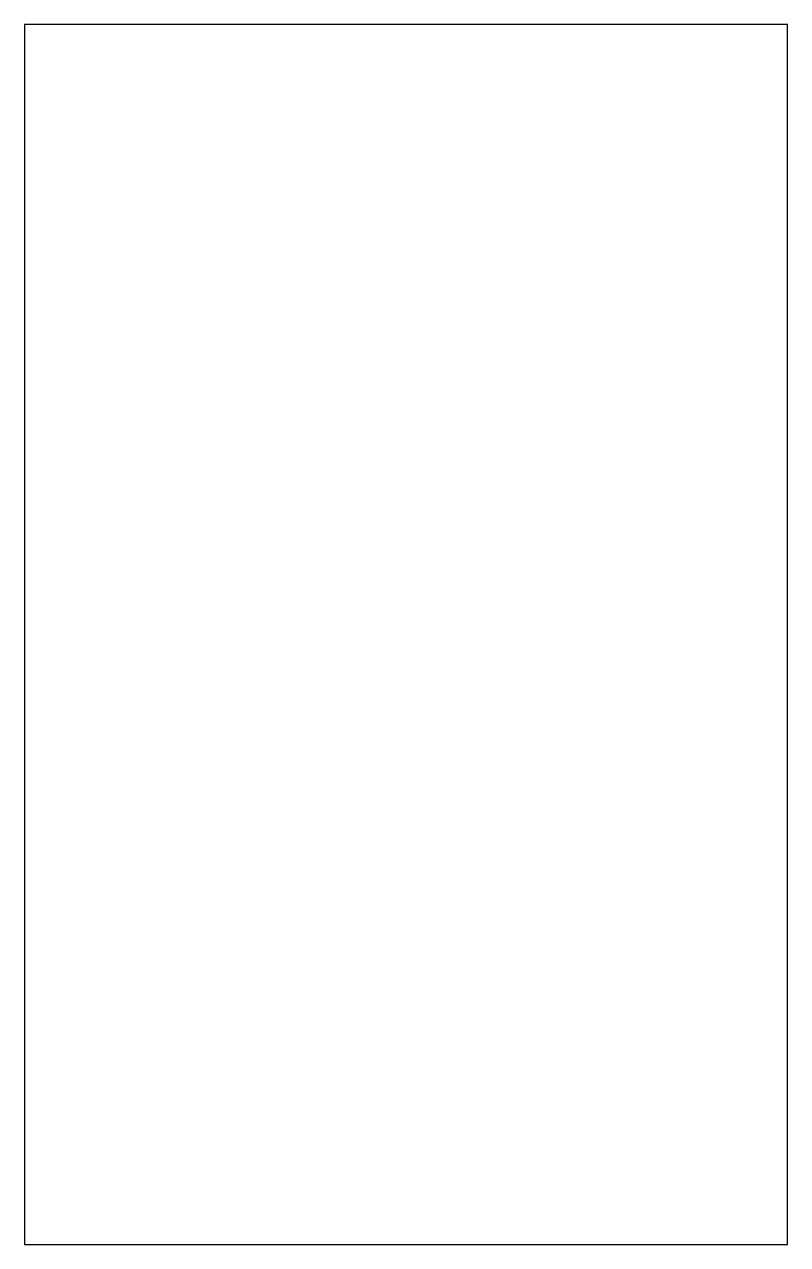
# Model space of a CAD drawing. Header units: inches. Extents: x 23517.4 to 23547.4, y 871 to 919.
import ezdxf

# ---------------------------------------------------------------- set-up
doc = ezdxf.new("R2010")
doc.units = ezdxf.units.IN
doc.header["$LTSCALE"] = 0.1
doc.header["$MEASUREMENT"] = 0
doc.layers.add('A-FURN-P-WKSF', color=200, linetype='Continuous', lineweight=25)

msp = doc.modelspace()

# ---------------------------------------------------------------- linework, layer by layer
at = {"layer": 'A-FURN-P-WKSF'}
msp.add_lwpolyline([(23547.38, 919.004), (23517.38, 919.004), (23517.38, 871.004), (23547.38, 871.004)], close=True, dxfattribs=at)

doc.saveas('drawing.dxf')
